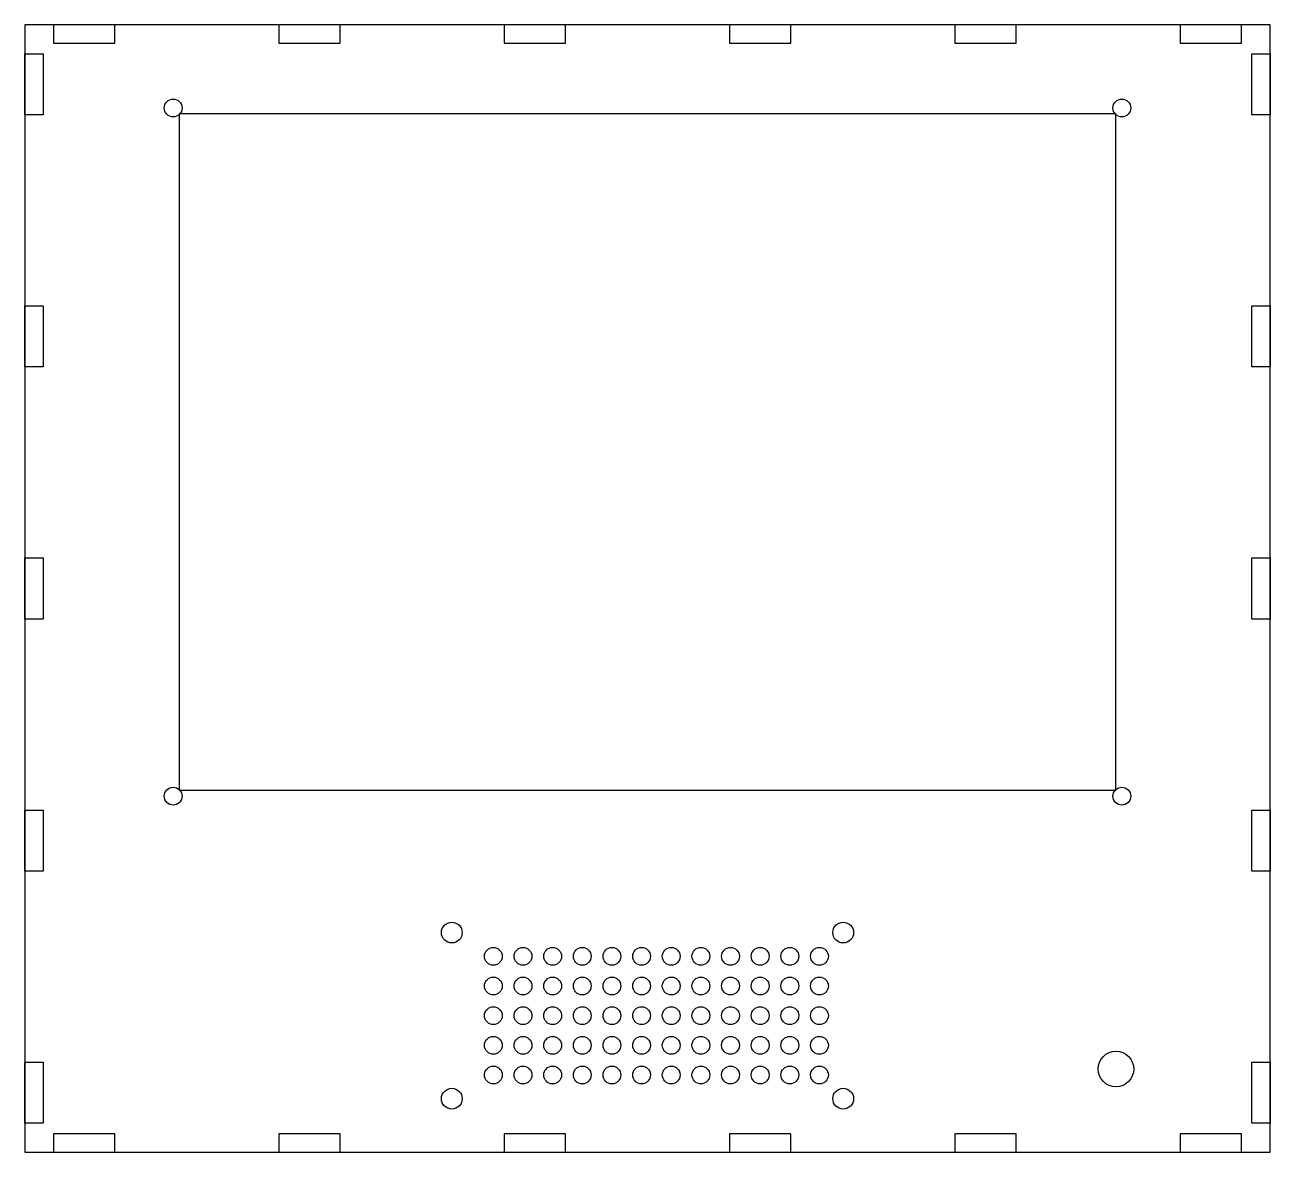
# Model space of a CAD drawing. Header units: metres. Extents: x 0 to 210, y 0 to 190.
import ezdxf

# ---------------------------------------------------------------- set-up
doc = ezdxf.new("R2010")
doc.units = ezdxf.units.M

msp = doc.modelspace()

# ---------------------------------------------------------------- linework, layer by layer
for points in [[(0, 0), (210, 0), (210, 190), (0, 190)], [(4.85, 186.9), (15.15, 186.9), (15.15, 190), (4.85, 190)], [(42.85, 186.9), (53.15, 186.9), (53.15, 190), (42.85, 190)], [(80.85, 186.9), (91.15, 186.9), (91.15, 190), (80.85, 190)], [(118.85, 186.9), (129.15, 186.9), (129.15, 190), (118.85, 190)], [(156.85, 186.9), (167.15, 186.9), (167.15, 190), (156.85, 190)], [(194.85, 186.9), (205.15, 186.9), (205.15, 190), (194.85, 190)], [(0, 174.85), (0, 185.15), (3.1, 185.15), (3.1, 174.85)], [(206.9, 174.85), (206.9, 185.15), (210, 185.15), (210, 174.85)], [(26, 61), (184, 61), (184, 175), (26, 175)], [(0, 132.35), (0, 142.65), (3.1, 142.65), (3.1, 132.35)], [(206.9, 132.35), (206.9, 142.65), (210, 142.65), (210, 132.35)], [(0, 89.85), (0, 100.15), (3.1, 100.15), (3.1, 89.85)], [(206.9, 89.85), (206.9, 100.15), (210, 100.15), (210, 89.85)], [(0, 47.35), (0, 57.65), (3.1, 57.65), (3.1, 47.35)], [(206.9, 47.35), (206.9, 57.65), (210, 57.65), (210, 47.35)], [(0, 4.85), (0, 15.15), (3.1, 15.15), (3.1, 4.85)], [(206.9, 4.85), (206.9, 15.15), (210, 15.15), (210, 4.85)], [(4.85, 0), (15.15, 0), (15.15, 3.1), (4.85, 3.1)], [(42.85, 0), (53.15, 0), (53.15, 3.1), (42.85, 3.1)], [(80.85, 0), (91.15, 0), (91.15, 3.1), (80.85, 3.1)], [(118.85, 0), (129.15, 0), (129.15, 3.1), (118.85, 3.1)], [(156.85, 0), (167.15, 0), (167.15, 3.1), (156.85, 3.1)], [(194.85, 0), (205.15, 0), (205.15, 3.1), (194.85, 3.1)]]:
    msp.add_lwpolyline(points, close=True)
for centre, radius in [((25, 176), 1.5), ((185, 176), 1.5), ((25, 60), 1.5), ((185, 60), 1.5), ((72, 37), 1.75), ((138, 37), 1.75), ((79, 33), 1.5), ((84, 33), 1.5), ((89, 33), 1.5), ((94, 33), 1.5), ((99, 33), 1.5), ((104, 33), 1.5), ((109, 33), 1.5), ((114, 33), 1.5), ((119, 33), 1.5), ((124, 33), 1.5), ((129, 33), 1.5), ((134, 33), 1.5), ((79, 28), 1.5), ((84, 28), 1.5), ((89, 28), 1.5), ((94, 28), 1.5), ((99, 28), 1.5), ((104, 28), 1.5), ((109, 28), 1.5), ((114, 28), 1.5), ((119, 28), 1.5), ((124, 28), 1.5), ((129, 28), 1.5), ((134, 28), 1.5), ((79, 23), 1.5), ((84, 23), 1.5), ((89, 23), 1.5), ((94, 23), 1.5), ((99, 23), 1.5), ((104, 23), 1.5), ((109, 23), 1.5), ((114, 23), 1.5), ((119, 23), 1.5), ((124, 23), 1.5), ((129, 23), 1.5), ((134, 23), 1.5), ((79, 18), 1.5), ((84, 18), 1.5), ((89, 18), 1.5), ((94, 18), 1.5), ((99, 18), 1.5), ((104, 18), 1.5), ((109, 18), 1.5), ((114, 18), 1.5), ((119, 18), 1.5), ((124, 18), 1.5), ((129, 18), 1.5), ((134, 18), 1.5), ((184, 14), 3), ((79, 13), 1.5), ((84, 13), 1.5), ((89, 13), 1.5), ((94, 13), 1.5), ((99, 13), 1.5), ((104, 13), 1.5), ((109, 13), 1.5), ((114, 13), 1.5), ((119, 13), 1.5), ((124, 13), 1.5), ((129, 13), 1.5), ((134, 13), 1.5), ((72, 9), 1.75), ((138, 9), 1.75)]:
    msp.add_circle(centre, radius)

doc.saveas('drawing.dxf')
